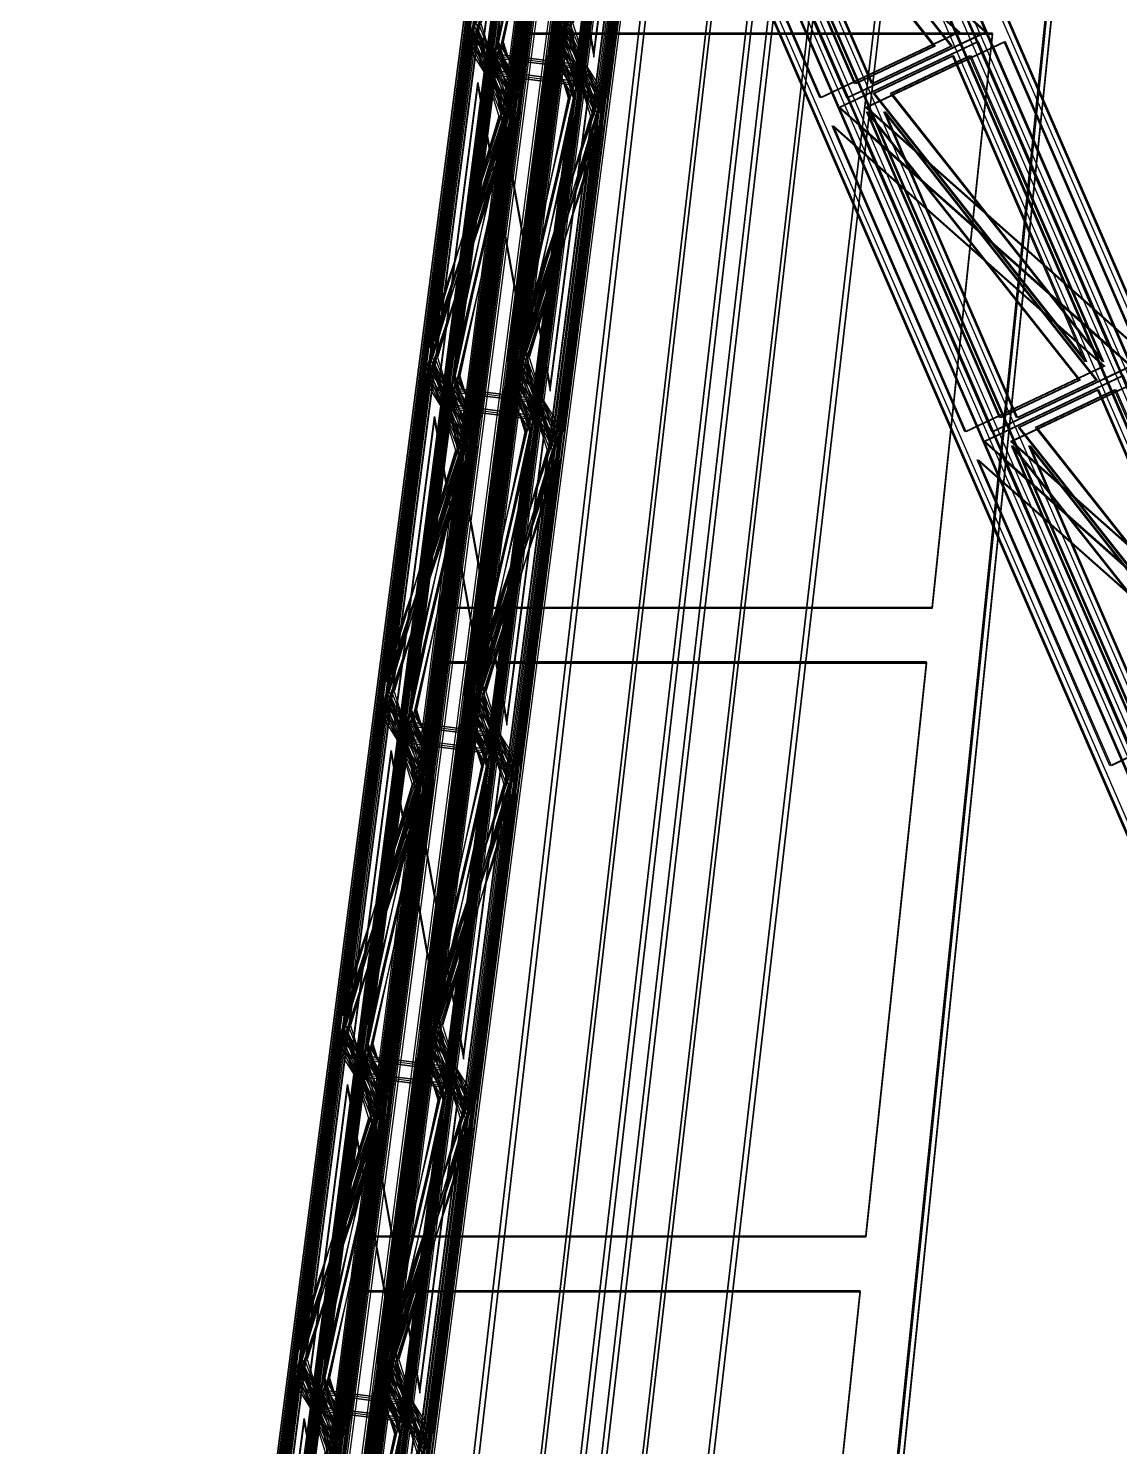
# Model space of a CAD drawing. Header units: millimetres. Extents: x -48000 to 1060615, y -2000 to 333000.
# Drawn here: x -14912 to -11371, y 99368 to 103968 of the extents above; entities that cross this region are included whole.
import ezdxf

# ---------------------------------------------------------------- set-up
doc = ezdxf.new("R2010")
doc.units = ezdxf.units.MM
doc.layers.add('D-STR-STRC', color=7, linetype='Continuous', lineweight=25)

msp = doc.modelspace()

# ---------------------------------------------------------------- linework, layer by layer
at = {"layer": 'D-STR-STRC'}
for points in [[(-14886.52, 93173.03), (-13195.1, 106173.03)], [(-14573.15, 93173.03), (-12881.72, 106173.03)], [(-14912.25, 93132.14), (-13220.83, 106132.14)], [(-14907.03, 93123.88), (-13215.6, 106123.88)], [(-14901.88, 93146.75), (-13210.45, 106146.75)], [(-14897.39, 93137.58), (-13205.97, 106137.58)], [(-14893.46, 93160.39), (-13202.03, 106160.39)], [(-14889.57, 93150.37), (-13198.15, 106150.37)], [(-14883.12, 93162.22), (-13191.69, 106162.22)], [(-14605.71, 93132.14), (-12914.29, 106132.14)], [(-14600.49, 93123.88), (-12909.06, 106123.88)], [(-14592.21, 93146.75), (-12900.79, 106146.75)], [(-14587.73, 93137.58), (-12896.31, 106137.58)], [(-14581.64, 93160.39), (-12890.21, 106160.39)], [(-14577.75, 93150.37), (-12886.32, 106150.37)], [(-14569.74, 93162.22), (-12878.32, 106162.22)], [(-7121.85, 93123.88), (-12768.1, 106123.88)], [(-7104.4, 93132.14), (-12750.65, 106132.14)], [(-7030.02, 93123.88), (-12676.27, 106123.88)], [(-7012.57, 93132.14), (-12658.82, 106132.14)], [(-14830.82, 93086.72), (-13139.39, 106086.72)], [(-14825.59, 93078.46), (-13134.17, 106078.46)], [(-14824.01, 93096.3), (-13132.58, 106096.3)], [(-14819.53, 93087.13), (-13128.1, 106087.13)], [(-14818.48, 93105.26), (-13127.06, 106105.26)], [(-14814.6, 93095.23), (-13123.17, 106095.23)], [(-14813.93, 93113.55), (-13122.51, 106113.55)], [(-14810.53, 93102.74), (-13119.1, 106102.74)], [(-14629.65, 93086.72), (-12938.23, 106086.72)], [(-14624.42, 93078.46), (-12933, 106078.46)], [(-14620.79, 93096.3), (-12929.37, 106096.3)], [(-14616.31, 93087.13), (-12924.89, 106087.13)], [(-14613.85, 93105.26), (-12922.43, 106105.26)], [(-14609.96, 93095.23), (-12918.54, 106095.23)], [(-14608.28, 93113.55), (-12916.85, 106113.55)], [(-14604.87, 93102.74), (-12913.45, 106102.74)], [(-14266.66, 97921.06), (-13213.32, 106078.94)], [(-14266.66, 97921.06), (-13213.32, 106078.94)], [(-14246.66, 97921.06), (-13193.32, 106078.94)], [(-7202.04, 93078.46), (-12848.29, 106078.46)], [(-7184.59, 93086.72), (-12830.84, 106086.72)], [(-7141.78, 93078.46), (-12788.03, 106078.46)], [(-7124.33, 93086.72), (-12770.58, 106086.72)], [(-12237.92, 97921.06), (-11399.41, 106078.94)], [(-12217.92, 97921.06), (-11379.41, 106078.94)], [(-12217.92, 97921.06), (-11379.41, 106078.94)], [(-14893.52, 93035.41), (-13202.09, 106035.41)], [(-14893.52, 93035.41), (-13202.09, 106035.41)], [(-14873.68, 93032.84), (-13182.26, 106032.84)], [(-14873.68, 93032.84), (-13182.26, 106032.84)], [(-14893.52, 93021.13), (-13202.09, 106021.13)], [(-14893.52, 93021.13), (-13202.09, 106021.13)], [(-14893.51, 93028.38), (-13202.09, 106028.38)], [(-14873.68, 93025.8), (-13182.25, 106025.8)], [(-14873.68, 93018.56), (-13182.26, 106018.56)], [(-14873.68, 93018.56), (-13182.26, 106018.56)], [(-14477.02, 92974.2), (-12785.6, 105974.2)], [(-14477.01, 92981.44), (-12785.59, 105981.44)], [(-14477.01, 92981.44), (-12785.59, 105981.44)], [(-14477.01, 92967.16), (-12785.59, 105967.16)], [(-14477.01, 92967.16), (-12785.59, 105967.16)], [(-14457.19, 92971.62), (-12765.76, 105971.62)], [(-14457.18, 92978.87), (-12765.76, 105978.87)], [(-14457.18, 92978.87), (-12765.76, 105978.87)], [(-14457.18, 92964.59), (-12765.76, 105964.59)], [(-14457.18, 92964.59), (-12765.76, 105964.59)], [(-14745.82, 92897.26), (-13054.4, 105897.26)], [(-14740.74, 92904.77), (-13049.31, 105904.77)], [(-14736.85, 92894.74), (-13045.42, 105894.74)], [(-14734.39, 92912.87), (-13042.96, 105912.87)], [(-14729.91, 92903.7), (-13038.48, 105903.7)], [(-14726.27, 92921.54), (-13034.85, 105921.54)], [(-14721.05, 92913.28), (-13029.62, 105913.28)], [(-14540.17, 92897.26), (-12848.75, 105897.26)], [(-14536.1, 92904.77), (-12844.68, 105904.77)], [(-14532.21, 92894.74), (-12840.79, 105894.74)], [(-14531.17, 92912.87), (-12839.75, 105912.87)], [(-14526.69, 92903.7), (-12835.27, 105903.7)], [(-14525.11, 92921.54), (-12833.68, 105921.54)], [(-14519.88, 92913.28), (-12828.46, 105913.28)], [(-7551.02, 92913.28), (-13197.27, 105913.28)], [(-7533.57, 92921.54), (-13179.82, 105921.54)], [(-7490.76, 92913.28), (-13137.01, 105913.28)], [(-7473.31, 92921.54), (-13119.56, 105921.54)], [(-14772.95, 92849.63), (-13081.53, 105849.63)], [(-14762.96, 92862.42), (-13071.54, 105862.42)], [(-14758.48, 92853.25), (-13067.06, 105853.25)], [(-14750.21, 92876.12), (-13058.79, 105876.12)], [(-14744.98, 92867.86), (-13053.56, 105867.86)], [(-14742.42, 92886.45), (-13050.99, 105886.45)], [(-14536.77, 92886.45), (-12845.34, 105886.45)], [(-14461.13, 92849.63), (-12769.7, 105849.63)], [(-14453.3, 92862.42), (-12761.88, 105862.42)], [(-14448.82, 92853.25), (-12757.4, 105853.25)], [(-14443.67, 92876.12), (-12752.25, 105876.12)], [(-14438.44, 92867.86), (-12747.02, 105867.86)], [(-7662.77, 92867.86), (-13309.02, 105867.86)], [(-7645.33, 92876.12), (-13291.58, 105876.12)], [(-7570.95, 92867.86), (-13217.2, 105867.86)], [(-7553.5, 92876.12), (-13199.75, 105876.12)], [(-14780.96, 92837.78), (-13089.53, 105837.78)], [(-14777.55, 92826.97), (-13086.13, 105826.97)], [(-14769.06, 92839.61), (-13077.64, 105839.61)], [(-14467.58, 92837.78), (-12776.16, 105837.78)], [(-14464.17, 92826.97), (-12772.75, 105826.97)], [(-14457.24, 92839.61), (-12765.82, 105839.61)]]:
    msp.add_lwpolyline(points, dxfattribs=at)
for points in [[(-14886.52, 93173.03), (-14777.55, 92826.97), (-13086.13, 105826.97), (-13195.1, 106173.03)], [(-14870.85, 93173.03), (-14761.88, 92826.97), (-13070.46, 105826.97), (-13179.43, 106173.03)], [(-14588.82, 93173.03), (-14479.84, 92826.97), (-12788.42, 105826.97), (-12897.39, 106173.03)], [(-14573.15, 93173.03), (-14464.17, 92826.97), (-12772.75, 105826.97), (-12881.72, 106173.03)], [(-14912.25, 93132.14), (-14744.98, 92867.86), (-13053.56, 105867.86), (-13220.83, 106132.14)], [(-14901.88, 93146.75), (-14758.48, 92853.25), (-13067.06, 105853.25), (-13210.45, 106146.75)], [(-14896.93, 93132.14), (-14729.66, 92867.86), (-13038.23, 105867.86), (-13205.5, 106132.14)], [(-14893.46, 93160.39), (-14769.06, 92839.61), (-13077.64, 105839.61), (-13202.03, 106160.39)], [(-14886.39, 93146.75), (-14743, 92853.25), (-13051.58, 105853.25), (-13194.97, 106146.75)], [(-14877.87, 93160.39), (-14753.47, 92839.61), (-13062.05, 105839.61), (-13186.44, 106160.39)], [(-14621.04, 93132.14), (-14453.77, 92867.86), (-12762.35, 105867.86), (-12929.62, 106132.14)], [(-14607.7, 93146.75), (-14464.3, 92853.25), (-12772.88, 105853.25), (-12916.27, 106146.75)], [(-14605.71, 93132.14), (-14438.44, 92867.86), (-12747.02, 105867.86), (-12914.29, 106132.14)], [(-14597.23, 93160.39), (-14472.83, 92839.61), (-12781.41, 105839.61), (-12905.8, 106160.39)], [(-14592.21, 93146.75), (-14448.82, 92853.25), (-12757.4, 105853.25), (-12900.79, 106146.75)], [(-14581.64, 93160.39), (-14457.24, 92839.61), (-12765.82, 105839.61), (-12890.21, 106160.39)], [(-7104.4, 93132.14), (-7662.77, 92867.86), (-13309.02, 105867.86), (-12750.65, 106132.14)], [(-7099.81, 93132.14), (-7658.18, 92867.86), (-13304.43, 105867.86), (-12746.06, 106132.14)], [(-7017.17, 93132.14), (-7575.54, 92867.86), (-13221.79, 105867.86), (-12663.42, 106132.14)], [(-7012.57, 93132.14), (-7570.95, 92867.86), (-13217.2, 105867.86), (-12658.82, 106132.14)], [(-14830.82, 93086.72), (-14721.05, 92913.28), (-13029.62, 105913.28), (-13139.39, 106086.72)], [(-14824.01, 93096.3), (-14729.91, 92903.7), (-13038.48, 105903.7), (-13132.58, 106096.3)], [(-14818.48, 93105.26), (-14736.85, 92894.74), (-13045.42, 105894.74), (-13127.06, 106105.26)], [(-14815.49, 93086.72), (-14705.72, 92913.28), (-13014.3, 105913.28), (-13124.07, 106086.72)], [(-14813.93, 93113.55), (-14742.42, 92886.45), (-13050.99, 105886.45), (-13122.51, 106113.55)], [(-14808.52, 93096.3), (-14714.42, 92903.7), (-13023, 105903.7), (-13117.1, 106096.3)], [(-14802.89, 93105.26), (-14721.26, 92894.74), (-13029.83, 105894.74), (-13111.47, 106105.26)], [(-14798.26, 93113.55), (-14726.75, 92886.45), (-13035.33, 105886.45), (-13106.84, 106113.55)], [(-14644.98, 93086.72), (-14535.21, 92913.28), (-12843.78, 105913.28), (-12953.55, 106086.72)], [(-14636.27, 93096.3), (-14542.17, 92903.7), (-12850.75, 105903.7), (-12944.85, 106096.3)], [(-14629.65, 93086.72), (-14519.88, 92913.28), (-12828.46, 105913.28), (-12938.23, 106086.72)], [(-14629.44, 93105.26), (-14547.81, 92894.74), (-12856.38, 105894.74), (-12938.02, 106105.26)], [(-14623.95, 93113.55), (-14552.43, 92886.45), (-12861.01, 105886.45), (-12932.52, 106113.55)], [(-14620.79, 93096.3), (-14526.69, 92903.7), (-12835.27, 105903.7), (-12929.37, 106096.3)], [(-14613.85, 93105.26), (-14532.21, 92894.74), (-12840.79, 105894.74), (-12922.43, 106105.26)], [(-14608.28, 93113.55), (-14536.77, 92886.45), (-12845.34, 105886.45), (-12916.85, 106113.55)], [(-14266.66, 97922.7), (-12217.92, 97922.7), (-11379.41, 106080.58), (-13213.32, 106080.58)], [(-14266.66, 97921.06), (-12217.92, 97921.06), (-11379.41, 106078.94), (-13213.32, 106078.94)], [(-12217.92, 97919.01), (-14266.66, 97919.01), (-13213.32, 106076.89), (-11379.41, 106076.89)], [(-14250.79, 97919.01), (-14250.79, 97919.01), (-13197.46, 106076.89), (-13197.46, 106076.89)], [(-7184.59, 93086.72), (-7551.02, 92913.28), (-13197.27, 105913.28), (-12830.84, 106086.72)], [(-7180, 93086.72), (-7546.43, 92913.28), (-13192.68, 105913.28), (-12826.25, 106086.72)], [(-7128.92, 93086.72), (-7495.35, 92913.28), (-13141.6, 105913.28), (-12775.17, 106086.72)], [(-7124.33, 93086.72), (-7490.76, 92913.28), (-13137.01, 105913.28), (-12770.58, 106086.72)], [(-12233.84, 97922.7), (-12233.84, 97922.7), (-11395.32, 106080.58), (-11395.32, 106080.58)], [(-14457.18, 92978.87), (-14893.52, 93035.41), (-13202.09, 106035.41), (-12765.76, 105978.87)], [(-14457.18, 92978.87), (-14893.52, 93035.41), (-13202.09, 106035.41), (-12765.76, 105978.87)], [(-14457.18, 92977.84), (-14893.52, 93034.37), (-13202.09, 106034.37), (-12765.76, 105977.84)], [(-14457.18, 92977.84), (-14893.52, 93034.37), (-13202.09, 106034.37), (-12765.76, 105977.84)], [(-13213.06, 97953.16), (-13617, 98046.84), (-12689.39, 106046.84), (-12285.45, 105953.16)], [(-13617, 98046.84), (-13600.03, 98046.84), (-12672.42, 106046.84), (-12689.39, 106046.84)], [(-13600.03, 98046.84), (-13617, 98046.84), (-12689.39, 106046.84), (-12672.42, 106046.84)], [(-13617, 98046.84), (-13213.06, 97953.16), (-12285.45, 105953.16), (-12689.39, 106046.84)], [(-13600.03, 98046.84), (-13404.34, 98001.46), (-12476.73, 106001.46), (-12672.42, 106046.84)], [(-13404.34, 98001.46), (-13600.03, 98046.84), (-12672.42, 106046.84), (-12476.73, 106001.46)], [(-13074.43, 98001.46), (-13270.12, 98046.84), (-12342.51, 106046.84), (-12146.82, 106001.46)], [(-13270.12, 98046.84), (-13253.15, 98046.84), (-12325.54, 106046.84), (-12342.51, 106046.84)], [(-13253.15, 98046.84), (-13270.12, 98046.84), (-12342.51, 106046.84), (-12325.54, 106046.84)], [(-13270.12, 98046.84), (-13074.43, 98001.46), (-12146.82, 106001.46), (-12342.51, 106046.84)], [(-13253.15, 98046.84), (-12849.21, 97953.16), (-11921.61, 105953.16), (-12325.54, 106046.84)], [(-12849.21, 97953.16), (-13253.15, 98046.84), (-12325.54, 106046.84), (-11921.61, 105953.16)], [(-14457.18, 92965.63), (-14893.52, 93022.16), (-13202.09, 106022.16), (-12765.76, 105965.63)], [(-14457.18, 92965.63), (-14893.52, 93022.16), (-13202.09, 106022.16), (-12765.76, 105965.63)], [(-14457.18, 92964.59), (-14893.52, 93021.13), (-13202.09, 106021.13), (-12765.76, 105964.59)], [(-14457.18, 92964.59), (-14893.52, 93021.13), (-13202.09, 106021.13), (-12765.76, 105964.59)], [(-14457.19, 92971.62), (-14893.51, 93028.38), (-13202.09, 106028.38), (-12765.76, 105971.62)], [(-13404.34, 98001.46), (-13074.43, 98001.46), (-12146.82, 106001.46), (-12476.73, 106001.46)], [(-13074.43, 98001.46), (-13404.34, 98001.46), (-12476.73, 106001.46), (-12146.82, 106001.46)], [(-13061.87, 97998.54), (-13391.78, 97998.54), (-12464.17, 105998.54), (-12134.26, 105998.54)], [(-13391.78, 97998.54), (-13196.09, 97953.16), (-12268.48, 105953.16), (-12464.17, 105998.54)], [(-13196.09, 97953.16), (-13391.78, 97998.54), (-12464.17, 105998.54), (-12268.48, 105953.16)], [(-13391.78, 97998.54), (-13061.87, 97998.54), (-12134.26, 105998.54), (-12464.17, 105998.54)], [(-12866.18, 97953.16), (-13061.87, 97998.54), (-12134.26, 105998.54), (-11938.58, 105953.16)], [(-13061.87, 97998.54), (-12866.18, 97953.16), (-11938.58, 105953.16), (-12134.26, 105998.54)], [(-13196.09, 97953.16), (-13213.06, 97953.16), (-12285.45, 105953.16), (-12268.48, 105953.16)], [(-13213.06, 97953.16), (-13196.09, 97953.16), (-12268.48, 105953.16), (-12285.45, 105953.16)], [(-12849.21, 97953.16), (-12866.18, 97953.16), (-11938.58, 105953.16), (-11921.61, 105953.16)], [(-12866.18, 97953.16), (-12849.21, 97953.16), (-11921.61, 105953.16), (-11938.58, 105953.16)], [(-13077.98, 103882), (-12949.93, 104866.17), (-13262.3, 104906.81)], [(-13077.99, 103889.09), (-12949.92, 104873.47), (-13262.29, 104913.94)], [(-13077.99, 103889.09), (-12949.92, 104873.47), (-13262.29, 104913.94)], [(-13077.99, 103888.05), (-12949.92, 104872.43), (-13262.29, 104912.9)], [(-13077.99, 103888.05), (-12949.92, 104872.43), (-13262.29, 104912.9)], [(-13077.99, 103875.85), (-12949.92, 104860.22), (-13262.29, 104900.7)], [(-13077.99, 103875.85), (-12949.92, 104860.22), (-13262.29, 104900.7)], [(-13077.99, 103874.81), (-12949.92, 104859.19), (-13262.29, 104899.66)], [(-13077.99, 103874.81), (-12949.92, 104859.19), (-13262.29, 104899.66)], [(-13128.41, 103850.34), (-13440.79, 103890.81), (-13312.71, 104875.19)], [(-13128.41, 103850.34), (-13440.79, 103890.81), (-13312.71, 104875.19)], [(-13128.41, 103849.3), (-13440.79, 103889.78), (-13312.71, 104874.15)], [(-13128.41, 103849.3), (-13440.79, 103889.78), (-13312.71, 104874.15)], [(-13128.41, 103837.1), (-13440.79, 103877.57), (-13312.71, 104861.95)], [(-13128.41, 103837.1), (-13440.79, 103877.57), (-13312.71, 104861.95)], [(-13128.41, 103836.06), (-13440.79, 103876.53), (-13312.71, 104860.91)], [(-13128.41, 103836.06), (-13440.79, 103876.53), (-13312.71, 104860.91)], [(-13128.41, 103843.19), (-13440.78, 103883.83), (-13312.73, 104868)], [(-13395.82, 103910), (-13318.72, 103788.18), (-13189.62, 104780.44)], [(-13392.26, 103915.09), (-13326.17, 103779.81), (-13196.78, 104774.28)], [(-13389.35, 103919.78), (-13332.01, 103771.92), (-13202.31, 104768.72)], [(-13386.93, 103924.06), (-13336.7, 103764.54), (-13206.69, 104763.76)], [(-13380.5, 103910), (-13303.4, 103788.18), (-13174.29, 104780.44)], [(-13376.78, 103915.09), (-13310.69, 103779.81), (-13181.3, 104774.28)], [(-13373.75, 103919.78), (-13316.42, 103771.92), (-13186.72, 104768.72)], [(-13371.26, 103924.06), (-13321.03, 103764.54), (-13191.02, 104763.76)], [(-13209.98, 103910), (-13132.88, 103788.18), (-13003.78, 104780.44)], [(-13204.53, 103915.09), (-13138.44, 103779.81), (-13009.05, 104774.28)], [(-13200.3, 103919.78), (-13142.96, 103771.92), (-13013.27, 104768.72)], [(-13196.94, 103924.06), (-13146.72, 103764.54), (-13016.71, 104763.76)], [(-13194.66, 103910), (-13117.56, 103788.18), (-12988.45, 104780.44)], [(-13189.05, 103915.09), (-13122.95, 103779.81), (-12993.56, 104774.28)], [(-13184.71, 103919.78), (-13127.37, 103771.92), (-12997.68, 104768.72)], [(-13181.28, 103924.06), (-13131.05, 103764.54), (-13001.04, 104763.76)], [(-11974.84, 103910), (-12232.21, 103788.18), (-12663.17, 104780.44)], [(-11970.24, 103910), (-12227.62, 103788.18), (-12658.58, 104780.44)], [(-11919.16, 103910), (-12176.54, 103788.18), (-12607.5, 104780.44)], [(-11914.57, 103910), (-12171.95, 103788.18), (-12602.91, 104780.44)], [(-13477.26, 103955.42), (-13342.66, 103742.76), (-13213.56, 104735.01)], [(-13470.13, 103965.54), (-13354.75, 103729.37), (-13225.36, 104723.83)], [(-13464.32, 103974.92), (-13364.22, 103716.79), (-13234.53, 104713.59)], [(-13461.93, 103955.42), (-13327.33, 103742.76), (-13198.23, 104735.01)], [(-13459.52, 103983.54), (-13371.83, 103705.06), (-13241.82, 104704.28)], [(-13454.65, 103965.54), (-13339.26, 103729.37), (-13209.87, 104723.83)], [(-13448.73, 103974.92), (-13348.63, 103716.79), (-13218.94, 104713.59)], [(-13443.85, 103983.54), (-13356.16, 103705.06), (-13226.16, 104704.28)], [(-13186.05, 103955.42), (-13051.45, 103742.76), (-12922.34, 104735.01)], [(-13175.95, 103965.54), (-13060.57, 103729.37), (-12931.18, 104723.83)], [(-13170.72, 103955.42), (-13036.12, 103742.76), (-12907.02, 104735.01)], [(-13168.09, 103974.92), (-13067.99, 103716.79), (-12938.3, 104713.59)], [(-13161.81, 103983.54), (-13074.12, 103705.06), (-12944.12, 104704.28)], [(-13160.47, 103965.54), (-13045.08, 103729.37), (-12915.69, 104723.83)], [(-13152.5, 103974.92), (-13052.4, 103716.79), (-12922.7, 104713.59)], [(-13146.14, 103983.54), (-13058.46, 103705.06), (-12928.45, 104704.28)], [(-11894.65, 103955.42), (-12343.96, 103742.76), (-12774.93, 104735.01)], [(-11890.06, 103955.42), (-12339.37, 103742.76), (-12770.34, 104735.01)], [(-11807.41, 103955.42), (-12256.73, 103742.76), (-12687.69, 104735.01)], [(-11802.82, 103955.42), (-12252.13, 103742.76), (-12683.1, 104735.01)], [(-13603.21, 102962.39), (-13473.2, 103961.6), (-13385.51, 103683.13)], [(-13587.54, 102962.39), (-13457.53, 103961.6), (-13369.84, 103683.13)], [(-13305.5, 102962.39), (-13175.49, 103961.6), (-13087.81, 103683.13)], [(-13289.83, 102962.39), (-13159.83, 103961.6), (-13072.14, 103683.13)], [(-13728.54, 102088.67), (-13728.54, 102088.67), (-13488.11, 103950.8), (-13488.11, 103950.8)], [(-13712.67, 102086.62), (-13712.67, 102086.62), (-13472.24, 103948.75), (-13472.24, 103948.75)], [(-13624.64, 102931.65), (-13495.54, 103923.91), (-13360.94, 103711.25)], [(-13615.96, 102942.83), (-13486.57, 103937.3), (-13371.19, 103701.13)], [(-13609.31, 102931.65), (-13480.21, 103923.91), (-13345.61, 103711.25)], [(-13608.95, 102953.08), (-13479.26, 103949.88), (-13379.16, 103691.75)], [(-13600.48, 102942.83), (-13471.09, 103937.3), (-13355.7, 103701.13)], [(-13593.36, 102953.08), (-13463.67, 103949.88), (-13363.57, 103691.75)], [(-11979.86, 102088.67), (-13538.23, 102088.67), (-13302.61, 103950.8), (-11783.65, 103950.8)], [(-11979.86, 102086.62), (-13538.23, 102086.62), (-13302.61, 103948.75), (-11783.65, 103948.75)], [(-13538.2, 102090.57), (-11979.83, 102090.57), (-11783.68, 103952.17), (-13302.64, 103952.17)], [(-13538.2, 102088.93), (-11979.83, 102088.93), (-11783.68, 103950.54), (-13302.64, 103950.54)], [(-13333.43, 102931.65), (-13204.32, 103923.91), (-13069.73, 103711.25)], [(-13321.78, 102942.83), (-13192.39, 103937.3), (-13077.01, 103701.13)], [(-13318.1, 102931.65), (-13189, 103923.91), (-13054.4, 103711.25)], [(-13312.72, 102953.08), (-13183.03, 103949.88), (-13082.93, 103691.75)], [(-13306.3, 102942.83), (-13176.91, 103937.3), (-13061.53, 103701.13)], [(-13297.13, 102953.08), (-13167.44, 103949.88), (-13067.34, 103691.75)], [(-11402.67, 102931.65), (-11833.63, 103923.91), (-12282.95, 103711.25)], [(-11398.08, 102931.65), (-11829.04, 103923.91), (-12278.35, 103711.25)], [(-11315.43, 102931.65), (-11746.39, 103923.91), (-12195.71, 103711.25)], [(-11310.84, 102931.65), (-11741.8, 103923.91), (-12191.12, 103711.25)], [(-11805.44, 102090.57), (-11805.44, 102090.57), (-11614.09, 103952.17), (-11614.09, 103952.17)], [(-11789.52, 102088.93), (-11789.52, 102088.93), (-11598.17, 103950.54), (-11598.17, 103950.54)], [(-13543.2, 102886.23), (-13414.1, 103878.49), (-13337, 103756.67)], [(-13538.09, 102892.39), (-13408.7, 103886.86), (-13342.61, 103751.57)], [(-13533.98, 102897.94), (-13404.28, 103894.75), (-13346.95, 103746.88)], [(-13530.62, 102902.91), (-13400.61, 103902.12), (-13350.38, 103742.61)], [(-13527.88, 102886.23), (-13398.78, 103878.49), (-13321.67, 103756.67)], [(-13522.61, 102892.39), (-13393.22, 103886.86), (-13327.13, 103751.57)], [(-13518.39, 102897.94), (-13388.69, 103894.75), (-13331.35, 103746.88)], [(-13514.95, 102902.91), (-13384.94, 103902.12), (-13334.71, 103742.61)], [(-13357.36, 102886.23), (-13228.26, 103878.49), (-13151.16, 103756.67)], [(-13350.36, 102892.39), (-13220.97, 103886.86), (-13154.88, 103751.57)], [(-13344.94, 102897.94), (-13215.24, 103894.75), (-13157.9, 103746.88)], [(-13342.04, 102886.23), (-13212.93, 103878.49), (-13135.83, 103756.67)], [(-13340.63, 102902.91), (-13210.63, 103902.12), (-13160.4, 103742.61)], [(-13334.88, 102892.39), (-13205.49, 103886.86), (-13139.39, 103751.57)], [(-13329.34, 102897.94), (-13199.65, 103894.75), (-13142.31, 103746.88)], [(-13324.97, 102902.91), (-13194.96, 103902.12), (-13144.73, 103742.61)], [(-11482.86, 102886.23), (-11913.82, 103878.49), (-12171.19, 103756.67)], [(-11478.26, 102886.23), (-11909.23, 103878.49), (-12166.6, 103756.67)], [(-11427.18, 102886.23), (-11858.15, 103878.49), (-12115.52, 103756.67)], [(-11422.59, 102886.23), (-11853.56, 103878.49), (-12110.93, 103756.67)], [(-13218.94, 102805.76), (-13090.87, 103790.13), (-13403.25, 103830.61)], [(-13218.94, 102805.76), (-13090.87, 103790.13), (-13403.25, 103830.61)], [(-13218.94, 102804.72), (-13090.87, 103789.1), (-13403.25, 103829.57)], [(-13218.94, 102804.72), (-13090.87, 103789.1), (-13403.25, 103829.57)], [(-13218.93, 102798.67), (-13090.88, 103782.84), (-13403.25, 103823.48)], [(-13269.36, 102767.01), (-13581.74, 102807.48), (-13453.67, 103791.86)], [(-13269.36, 102767.01), (-13581.74, 102807.48), (-13453.67, 103791.86)], [(-13269.36, 102765.97), (-13581.74, 102806.44), (-13453.67, 103790.82)], [(-13269.36, 102765.97), (-13581.74, 102806.44), (-13453.67, 103790.82)], [(-13269.36, 102753.77), (-13581.74, 102794.24), (-13453.67, 103778.61)], [(-13269.36, 102753.77), (-13581.74, 102794.24), (-13453.67, 103778.61)], [(-13269.36, 102752.73), (-13581.74, 102793.2), (-13453.67, 103777.57)], [(-13269.36, 102752.73), (-13581.74, 102793.2), (-13453.67, 103777.57)], [(-13269.36, 102759.85), (-13581.73, 102800.49), (-13453.68, 103784.66)], [(-13218.94, 102792.52), (-13090.87, 103776.89), (-13403.25, 103817.36)], [(-13218.94, 102792.52), (-13090.87, 103776.89), (-13403.25, 103817.36)], [(-13218.94, 102791.48), (-13090.87, 103775.85), (-13403.25, 103816.32)], [(-13218.94, 102791.48), (-13090.87, 103775.85), (-13403.25, 103816.32)], [(-13536.78, 102826.66), (-13459.68, 102704.85), (-13330.57, 103697.1)], [(-13533.22, 102831.76), (-13467.12, 102696.48), (-13337.73, 103690.95)], [(-13530.3, 102836.45), (-13472.96, 102688.59), (-13343.27, 103685.39)], [(-13521.45, 102826.66), (-13444.35, 102704.85), (-13315.25, 103697.1)], [(-13517.73, 102831.76), (-13451.64, 102696.48), (-13322.25, 103690.95)], [(-13514.71, 102836.45), (-13457.37, 102688.59), (-13327.67, 103685.39)], [(-13350.94, 102826.66), (-13273.83, 102704.85), (-13144.73, 103697.1)], [(-13345.48, 102831.76), (-13279.39, 102696.48), (-13150, 103690.95)], [(-13341.26, 102836.45), (-13283.92, 102688.59), (-13154.22, 103685.39)], [(-13335.61, 102826.66), (-13258.51, 102704.85), (-13129.41, 103697.1)], [(-13330, 102831.76), (-13263.9, 102696.48), (-13134.51, 103690.95)], [(-13325.66, 102836.45), (-13268.33, 102688.59), (-13138.63, 103685.39)], [(-11504.32, 102826.66), (-11761.69, 102704.85), (-12192.65, 103697.1)], [(-11499.72, 102826.66), (-11757.1, 102704.85), (-12188.06, 103697.1)], [(-11448.64, 102826.66), (-11706.02, 102704.85), (-12136.98, 103697.1)], [(-11444.05, 102826.66), (-11701.43, 102704.85), (-12132.39, 103697.1)], [(-13618.21, 102872.09), (-13483.61, 102659.42), (-13354.51, 103651.68)], [(-13611.08, 102882.21), (-13495.7, 102646.03), (-13366.31, 103640.5)], [(-13602.88, 102872.09), (-13468.29, 102659.42), (-13339.18, 103651.68)], [(-13595.6, 102882.21), (-13480.22, 102646.03), (-13350.83, 103640.5)], [(-13527.88, 102840.72), (-13477.65, 102681.21), (-13347.64, 103680.42)], [(-13512.21, 102840.72), (-13461.98, 102681.21), (-13331.98, 103680.42)], [(-13337.9, 102840.72), (-13287.67, 102681.21), (-13157.66, 103680.42)], [(-13327, 102872.09), (-13192.4, 102659.42), (-13063.3, 103651.68)], [(-13322.23, 102840.72), (-13272, 102681.21), (-13141.99, 103680.42)], [(-13316.9, 102882.21), (-13201.52, 102646.03), (-13072.13, 103640.5)], [(-13311.67, 102872.09), (-13177.07, 102659.42), (-13047.97, 103651.68)], [(-13301.42, 102882.21), (-13186.04, 102646.03), (-13056.65, 103640.5)], [(-11424.13, 102872.09), (-11873.44, 102659.42), (-12304.41, 103651.68)], [(-11419.54, 102872.09), (-11868.85, 102659.42), (-12299.81, 103651.68)], [(-11336.89, 102872.09), (-11786.2, 102659.42), (-12217.17, 103651.68)], [(-11332.3, 102872.09), (-11781.61, 102659.42), (-12212.58, 103651.68)], [(-13605.27, 102891.58), (-13505.17, 102633.45), (-13375.48, 103630.25)], [(-13600.47, 102900.2), (-13512.78, 102621.73), (-13382.78, 103620.94)], [(-13589.68, 102891.58), (-13489.58, 102633.45), (-13359.89, 103630.25)], [(-13584.8, 102900.2), (-13497.11, 102621.73), (-13367.11, 103620.94)], [(-13309.04, 102891.58), (-13208.94, 102633.45), (-13079.25, 103630.25)], [(-13302.76, 102900.2), (-13215.08, 102621.73), (-13085.07, 103620.94)], [(-13293.45, 102891.58), (-13193.35, 102633.45), (-13063.66, 103630.25)], [(-13287.1, 102900.2), (-13199.41, 102621.73), (-13069.4, 103620.94)], [(-13749.91, 101869.75), (-13620.21, 102866.55), (-13520.11, 102608.42)], [(-13744.16, 101879.06), (-13614.15, 102878.27), (-13526.47, 102599.8)], [(-13734.31, 101869.75), (-13604.62, 102866.55), (-13504.52, 102608.42)], [(-13728.49, 101879.06), (-13598.49, 102878.27), (-13510.8, 102599.8)], [(-13453.67, 101869.75), (-13323.98, 102866.55), (-13223.88, 102608.42)], [(-13446.45, 101879.06), (-13316.45, 102878.27), (-13228.76, 102599.8)], [(-13438.08, 101869.75), (-13308.39, 102866.55), (-13208.29, 102608.42)], [(-13430.79, 101879.06), (-13300.78, 102878.27), (-13213.09, 102599.8)], [(-13765.59, 101848.32), (-13636.49, 102840.58), (-13501.89, 102627.91)], [(-13756.92, 101859.5), (-13627.53, 102853.97), (-13512.14, 102617.79)], [(-13750.27, 101848.32), (-13621.16, 102840.58), (-13486.56, 102627.91)], [(-13741.43, 101859.5), (-13612.04, 102853.97), (-13496.66, 102617.79)], [(-13674.93, 101814.61), (-13545.24, 102811.41), (-13487.9, 102663.55)], [(-13671.57, 101819.58), (-13541.56, 102818.79), (-13491.33, 102659.28)], [(-13659.34, 101814.61), (-13529.65, 102811.41), (-13472.31, 102663.55)], [(-13655.9, 101819.58), (-13525.89, 102818.79), (-13475.66, 102659.28)], [(-13485.89, 101814.61), (-13356.19, 102811.41), (-13298.86, 102663.55)], [(-13481.59, 101819.58), (-13351.58, 102818.79), (-13301.35, 102659.28)], [(-13474.38, 101848.32), (-13345.28, 102840.58), (-13210.68, 102627.91)], [(-13470.3, 101814.61), (-13340.6, 102811.41), (-13283.26, 102663.55)], [(-13465.92, 101819.58), (-13335.91, 102818.79), (-13285.68, 102659.28)], [(-13462.74, 101859.5), (-13333.35, 102853.97), (-13217.96, 102617.79)], [(-13459.05, 101848.32), (-13329.95, 102840.58), (-13195.35, 102627.91)], [(-13447.25, 101859.5), (-13317.86, 102853.97), (-13202.48, 102617.79)], [(-10932.15, 101848.32), (-11363.11, 102840.58), (-11812.43, 102627.91)], [(-10927.56, 101848.32), (-11358.52, 102840.58), (-11807.83, 102627.91)], [(-10844.91, 101848.32), (-11275.87, 102840.58), (-11725.19, 102627.91)], [(-10840.32, 101848.32), (-11271.28, 102840.58), (-11720.6, 102627.91)], [(-13684.16, 101802.9), (-13555.05, 102795.15), (-13477.95, 102673.34)], [(-13679.05, 101809.05), (-13549.66, 102803.52), (-13483.56, 102668.24)], [(-13668.83, 101802.9), (-13539.73, 102795.15), (-13462.63, 102673.34)], [(-13663.56, 101809.05), (-13534.17, 102803.52), (-13468.08, 102668.24)], [(-13498.32, 101802.9), (-13369.21, 102795.15), (-13292.11, 102673.34)], [(-13491.31, 101809.05), (-13361.92, 102803.52), (-13295.83, 102668.24)], [(-13482.99, 101802.9), (-13353.89, 102795.15), (-13276.79, 102673.34)], [(-13475.83, 101809.05), (-13346.44, 102803.52), (-13280.35, 102668.24)], [(-11012.33, 101802.9), (-11443.3, 102795.15), (-11700.67, 102673.34)], [(-11007.74, 101802.9), (-11438.71, 102795.15), (-11696.08, 102673.34)], [(-10956.66, 101802.9), (-11387.63, 102795.15), (-11645, 102673.34)], [(-10952.07, 101802.9), (-11383.04, 102795.15), (-11640.41, 102673.34)], [(-13359.9, 101722.43), (-13231.82, 102706.8), (-13544.2, 102747.27)], [(-13359.9, 101722.43), (-13231.82, 102706.8), (-13544.2, 102747.27)], [(-13359.9, 101721.39), (-13231.82, 102705.76), (-13544.2, 102746.23)], [(-13359.9, 101721.39), (-13231.82, 102705.76), (-13544.2, 102746.23)], [(-13359.88, 101715.34), (-13231.83, 102699.51), (-13544.2, 102740.15)], [(-13359.9, 101709.18), (-13231.82, 102693.56), (-13544.2, 102734.03)], [(-13359.9, 101709.18), (-13231.82, 102693.56), (-13544.2, 102734.03)], [(-13359.9, 101708.14), (-13231.82, 102692.52), (-13544.2, 102732.99)], [(-13359.9, 101708.14), (-13231.82, 102692.52), (-13544.2, 102732.99)], [(-13410.32, 101683.68), (-13722.69, 101724.15), (-13594.62, 102708.52)], [(-13410.32, 101683.68), (-13722.69, 101724.15), (-13594.62, 102708.52)], [(-13410.32, 101682.64), (-13722.69, 101723.11), (-13594.62, 102707.48)], [(-13410.32, 101682.64), (-13722.69, 101723.11), (-13594.62, 102707.48)], [(-13410.32, 101670.43), (-13722.69, 101710.9), (-13594.62, 102695.28)], [(-13410.32, 101670.43), (-13722.69, 101710.9), (-13594.62, 102695.28)], [(-13410.32, 101669.39), (-13722.69, 101709.87), (-13594.62, 102694.24)], [(-13410.32, 101669.39), (-13722.69, 101709.87), (-13594.62, 102694.24)], [(-13410.31, 101676.52), (-13722.68, 101717.16), (-13594.63, 102701.33)], [(-13677.73, 101743.33), (-13600.63, 101621.51), (-13471.52, 102613.77)], [(-13674.17, 101748.43), (-13608.07, 101613.14), (-13478.68, 102607.61)], [(-13671.25, 101753.12), (-13613.91, 101605.25), (-13484.22, 102602.06)], [(-13668.83, 101757.39), (-13618.6, 101597.88), (-13488.6, 102597.09)], [(-13662.4, 101743.33), (-13585.3, 101621.51), (-13456.2, 102613.77)], [(-13658.68, 101748.43), (-13592.59, 101613.14), (-13463.2, 102607.61)], [(-13655.66, 101753.12), (-13598.32, 101605.25), (-13468.63, 102602.06)], [(-13653.16, 101757.39), (-13602.94, 101597.88), (-13472.93, 102597.09)], [(-13491.89, 101743.33), (-13414.79, 101621.51), (-13285.68, 102613.77)], [(-13486.43, 101748.43), (-13420.34, 101613.14), (-13290.95, 102607.61)], [(-13482.21, 101753.12), (-13424.87, 101605.25), (-13295.17, 102602.06)], [(-13478.85, 101757.39), (-13428.62, 101597.88), (-13298.61, 102597.09)], [(-13476.56, 101743.33), (-13399.46, 101621.51), (-13270.36, 102613.77)], [(-13470.95, 101748.43), (-13404.86, 101613.14), (-13275.47, 102607.61)], [(-13466.62, 101753.12), (-13409.28, 101605.25), (-13279.58, 102602.06)], [(-13463.18, 101757.39), (-13412.95, 101597.88), (-13282.94, 102597.09)], [(-11033.79, 101743.33), (-11291.17, 101621.51), (-11722.13, 102613.77)], [(-11029.2, 101743.33), (-11286.58, 101621.51), (-11717.54, 102613.77)], [(-10978.12, 101743.33), (-11235.5, 101621.51), (-11666.46, 102613.77)], [(-10973.53, 101743.33), (-11230.91, 101621.51), (-11661.87, 102613.77)], [(-13759.16, 101788.75), (-13624.56, 101576.09), (-13495.46, 102568.35)], [(-13752.04, 101798.87), (-13636.65, 101562.7), (-13507.26, 102557.17)], [(-13746.22, 101808.25), (-13646.12, 101550.12), (-13516.43, 102546.92)], [(-13743.84, 101788.75), (-13609.24, 101576.09), (-13480.14, 102568.35)], [(-13741.42, 101816.87), (-13653.74, 101538.4), (-13523.73, 102537.61)], [(-13736.55, 101798.87), (-13621.17, 101562.7), (-13491.78, 102557.17)], [(-13730.63, 101808.25), (-13630.53, 101550.12), (-13500.84, 102546.92)], [(-13725.76, 101816.87), (-13638.07, 101538.4), (-13508.06, 102537.61)], [(-13467.95, 101788.75), (-13333.35, 101576.09), (-13204.25, 102568.35)], [(-13457.86, 101798.87), (-13342.47, 101562.7), (-13213.08, 102557.17)], [(-13452.62, 101788.75), (-13318.02, 101576.09), (-13188.92, 102568.35)], [(-13449.99, 101808.25), (-13349.89, 101550.12), (-13220.2, 102546.92)], [(-13443.72, 101816.87), (-13356.03, 101538.4), (-13226.02, 102537.61)], [(-13442.37, 101798.87), (-13326.99, 101562.7), (-13197.6, 102557.17)], [(-13434.4, 101808.25), (-13334.3, 101550.12), (-13204.61, 102546.92)], [(-13428.05, 101816.87), (-13340.36, 101538.4), (-13210.35, 102537.61)], [(-10953.61, 101788.75), (-11402.92, 101576.09), (-11833.89, 102568.35)], [(-10949.02, 101788.75), (-11398.33, 101576.09), (-11829.29, 102568.35)], [(-10866.37, 101788.75), (-11315.68, 101576.09), (-11746.65, 102568.35)], [(-10861.78, 101788.75), (-11311.09, 101576.09), (-11742.06, 102568.35)], [(-13991.88, 100049.2), (-13991.88, 100049.2), (-13751.44, 101911.33), (-13751.44, 101911.33)], [(-13976.01, 100047.15), (-13976.01, 100047.15), (-13735.57, 101909.28), (-13735.57, 101909.28)], [(-12194.76, 100049.2), (-13796.29, 100049.2), (-13560.67, 101911.33), (-11998.55, 101911.33)], [(-12194.76, 100047.15), (-13796.29, 100047.15), (-13560.67, 101909.28), (-11998.55, 101909.28)], [(-13796.26, 100051.1), (-12194.73, 100051.1), (-11998.58, 101912.7), (-13560.7, 101912.7)], [(-13796.26, 100049.46), (-12194.73, 100049.46), (-11998.58, 101911.07), (-13560.7, 101911.07)], [(-12015.07, 100051.1), (-12015.07, 100051.1), (-11823.72, 101912.7), (-11823.72, 101912.7)], [(-11999.15, 100049.46), (-11999.15, 100049.46), (-11807.8, 101911.07), (-11807.8, 101911.07)], [(-13906.54, 100764.99), (-13777.44, 101757.24), (-13642.84, 101544.58)], [(-13897.87, 100776.17), (-13768.48, 101770.63), (-13653.09, 101534.46)], [(-13891.22, 100764.99), (-13762.12, 101757.24), (-13627.52, 101544.58)], [(-13890.86, 100786.41), (-13761.16, 101783.21), (-13661.06, 101525.08)], [(-13885.11, 100795.72), (-13755.11, 101794.94), (-13667.42, 101516.46)], [(-13882.38, 100776.17), (-13752.99, 101770.63), (-13637.61, 101534.46)], [(-13875.27, 100786.41), (-13745.57, 101783.21), (-13645.47, 101525.08)], [(-13869.44, 100795.72), (-13739.44, 101794.94), (-13651.75, 101516.46)], [(-13615.33, 100764.99), (-13486.23, 101757.24), (-13351.63, 101544.58)], [(-13603.69, 100776.17), (-13474.3, 101770.63), (-13358.91, 101534.46)], [(-13600, 100764.99), (-13470.9, 101757.24), (-13336.3, 101544.58)], [(-13594.63, 100786.41), (-13464.93, 101783.21), (-13364.83, 101525.08)], [(-13588.21, 100776.17), (-13458.82, 101770.63), (-13343.43, 101534.46)], [(-13587.41, 100795.72), (-13457.4, 101794.94), (-13369.71, 101516.46)], [(-13579.03, 100786.41), (-13449.34, 101783.21), (-13349.24, 101525.08)], [(-13571.74, 100795.72), (-13441.73, 101794.94), (-13354.04, 101516.46)], [(-13825.11, 100719.56), (-13696.01, 101711.82), (-13618.91, 101590)], [(-13820, 100725.72), (-13690.61, 101720.19), (-13624.51, 101584.91)], [(-13815.88, 100731.28), (-13686.19, 101728.08), (-13628.85, 101580.22)], [(-13812.52, 100736.24), (-13682.51, 101735.46), (-13632.29, 101575.94)], [(-13809.78, 100719.56), (-13680.68, 101711.82), (-13603.58, 101590)], [(-13804.52, 100725.72), (-13675.13, 101720.19), (-13609.03, 101584.91)], [(-13800.29, 100731.28), (-13670.6, 101728.08), (-13613.26, 101580.22)], [(-13796.85, 100736.24), (-13666.85, 101735.46), (-13616.62, 101575.94)], [(-13639.27, 100719.56), (-13510.17, 101711.82), (-13433.07, 101590)], [(-13632.27, 100725.72), (-13502.88, 101720.19), (-13436.78, 101584.91)], [(-13626.84, 100731.28), (-13497.15, 101728.08), (-13439.81, 101580.22)], [(-13623.94, 100719.56), (-13494.84, 101711.82), (-13417.74, 101590)], [(-13622.54, 100736.24), (-13492.53, 101735.46), (-13442.3, 101575.94)], [(-13616.78, 100725.72), (-13487.39, 101720.19), (-13421.3, 101584.91)], [(-13611.25, 100731.28), (-13481.55, 101728.08), (-13424.22, 101580.22)], [(-13606.87, 100736.24), (-13476.86, 101735.46), (-13426.63, 101575.94)], [(-13500.85, 100639.09), (-13372.77, 101623.47), (-13685.15, 101663.94)], [(-13500.85, 100639.09), (-13372.77, 101623.47), (-13685.15, 101663.94)], [(-13500.85, 100638.05), (-13372.77, 101622.43), (-13685.15, 101662.9)], [(-13500.85, 100638.05), (-13372.77, 101622.43), (-13685.15, 101662.9)], [(-13551.27, 100600.34), (-13863.65, 100640.81), (-13735.57, 101625.19)], [(-13551.27, 100600.34), (-13863.65, 100640.81), (-13735.57, 101625.19)], [(-13551.27, 100599.3), (-13863.65, 100639.78), (-13735.57, 101624.15)], [(-13551.27, 100599.3), (-13863.65, 100639.78), (-13735.57, 101624.15)], [(-13551.27, 100593.19), (-13863.63, 100633.83), (-13735.58, 101618)], [(-13500.84, 100632), (-13372.79, 101616.17), (-13685.15, 101656.81)], [(-13500.85, 100625.85), (-13372.77, 101610.22), (-13685.15, 101650.7)], [(-13500.85, 100625.85), (-13372.77, 101610.22), (-13685.15, 101650.7)], [(-13500.85, 100624.81), (-13372.77, 101609.19), (-13685.15, 101649.66)], [(-13500.85, 100624.81), (-13372.77, 101609.19), (-13685.15, 101649.66)], [(-13551.27, 100587.1), (-13863.65, 100627.57), (-13735.57, 101611.95)], [(-13551.27, 100587.1), (-13863.65, 100627.57), (-13735.57, 101611.95)], [(-13551.27, 100586.06), (-13863.65, 100626.53), (-13735.57, 101610.91)], [(-13551.27, 100586.06), (-13863.65, 100626.53), (-13735.57, 101610.91)], [(-13818.68, 100660), (-13741.58, 100538.18), (-13612.48, 101530.44)], [(-13815.12, 100665.09), (-13749.02, 100529.81), (-13619.63, 101524.28)], [(-13803.35, 100660), (-13726.25, 100538.18), (-13597.15, 101530.44)], [(-13799.64, 100665.09), (-13733.54, 100529.81), (-13604.15, 101524.28)], [(-13632.84, 100660), (-13555.74, 100538.18), (-13426.64, 101530.44)], [(-13627.39, 100665.09), (-13561.29, 100529.81), (-13431.9, 101524.28)], [(-13617.51, 100660), (-13540.41, 100538.18), (-13411.31, 101530.44)], [(-13611.9, 100665.09), (-13545.81, 100529.81), (-13416.42, 101524.28)], [(-13900.12, 100705.42), (-13765.52, 100492.76), (-13636.41, 101485.01)], [(-13884.79, 100705.42), (-13750.19, 100492.76), (-13621.09, 101485.01)], [(-13812.2, 100669.78), (-13754.86, 100521.92), (-13625.17, 101518.72)], [(-13809.79, 100674.06), (-13759.56, 100514.54), (-13629.55, 101513.76)], [(-13796.61, 100669.78), (-13739.27, 100521.92), (-13609.58, 101518.72)], [(-13794.12, 100674.06), (-13743.89, 100514.54), (-13613.88, 101513.76)], [(-13623.16, 100669.78), (-13565.82, 100521.92), (-13436.13, 101518.72)], [(-13619.8, 100674.06), (-13569.57, 100514.54), (-13439.56, 101513.76)], [(-13608.9, 100705.42), (-13474.3, 100492.76), (-13345.2, 101485.01)], [(-13607.57, 100669.78), (-13550.23, 100521.92), (-13420.54, 101518.72)], [(-13604.13, 100674.06), (-13553.9, 100514.54), (-13423.9, 101513.76)], [(-13593.57, 100705.42), (-13458.98, 100492.76), (-13329.87, 101485.01)], [(-13892.99, 100715.54), (-13777.6, 100479.37), (-13648.21, 101473.83)], [(-13887.18, 100724.92), (-13787.08, 100466.79), (-13657.38, 101463.59)], [(-13882.38, 100733.54), (-13794.69, 100455.06), (-13664.68, 101454.28)], [(-13877.51, 100715.54), (-13762.12, 100479.37), (-13632.73, 101473.83)], [(-13871.59, 100724.92), (-13771.49, 100466.79), (-13641.79, 101463.59)], [(-13866.71, 100733.54), (-13779.02, 100455.06), (-13649.01, 101454.28)], [(-13598.81, 100715.54), (-13483.42, 100479.37), (-13354.03, 101473.83)], [(-13590.95, 100724.92), (-13490.85, 100466.79), (-13361.15, 101463.59)], [(-13584.67, 100733.54), (-13496.98, 100455.06), (-13366.97, 101454.28)], [(-13583.33, 100715.54), (-13467.94, 100479.37), (-13338.55, 101473.83)], [(-13575.35, 100724.92), (-13475.25, 100466.79), (-13345.56, 101463.59)], [(-13569, 100733.54), (-13481.31, 100455.06), (-13351.3, 101454.28)], [(-14031.81, 99703.08), (-13902.12, 100699.88), (-13802.02, 100441.75)], [(-14026.07, 99712.39), (-13896.06, 100711.6), (-13808.37, 100433.13)], [(-14016.22, 99703.08), (-13886.52, 100699.88), (-13786.42, 100441.75)], [(-14010.4, 99712.39), (-13880.39, 100711.6), (-13792.7, 100433.13)], [(-13735.58, 99703.08), (-13605.88, 100699.88), (-13505.78, 100441.75)], [(-13728.36, 99712.39), (-13598.35, 100711.6), (-13510.66, 100433.13)], [(-13719.99, 99703.08), (-13590.29, 100699.88), (-13490.19, 100441.75)], [(-13712.69, 99712.39), (-13582.68, 100711.6), (-13494.99, 100433.13)], [(-14047.5, 99681.65), (-13918.39, 100673.91), (-13783.8, 100461.25)], [(-14038.82, 99692.83), (-13909.43, 100687.3), (-13794.04, 100451.13)], [(-14032.17, 99681.65), (-13903.07, 100673.91), (-13768.47, 100461.25)], [(-14023.34, 99692.83), (-13893.95, 100687.3), (-13778.56, 100451.13)], [(-13953.47, 99652.91), (-13823.47, 100652.12), (-13773.24, 100492.61)], [(-13937.81, 99652.91), (-13807.8, 100652.12), (-13757.57, 100492.61)], [(-13763.49, 99652.91), (-13633.48, 100652.12), (-13583.25, 100492.61)], [(-13756.28, 99681.65), (-13627.18, 100673.91), (-13492.58, 100461.25)], [(-13747.82, 99652.91), (-13617.81, 100652.12), (-13567.58, 100492.61)], [(-13744.64, 99692.83), (-13615.25, 100687.3), (-13499.86, 100451.13)], [(-13740.96, 99681.65), (-13611.85, 100673.91), (-13477.25, 100461.25)], [(-13729.16, 99692.83), (-13599.77, 100687.3), (-13484.38, 100451.13)], [(-13966.06, 99636.23), (-13836.96, 100628.49), (-13759.86, 100506.67)], [(-13960.95, 99642.39), (-13831.56, 100636.86), (-13765.47, 100501.57)], [(-13956.83, 99647.94), (-13827.14, 100644.75), (-13769.8, 100496.88)], [(-13950.73, 99636.23), (-13821.63, 100628.49), (-13744.53, 100506.67)], [(-13945.47, 99642.39), (-13816.08, 100636.86), (-13749.98, 100501.57)], [(-13941.24, 99647.94), (-13811.55, 100644.75), (-13754.21, 100496.88)], [(-13780.22, 99636.23), (-13651.12, 100628.49), (-13574.02, 100506.67)], [(-13773.22, 99642.39), (-13643.83, 100636.86), (-13577.73, 100501.57)], [(-13767.79, 99647.94), (-13638.1, 100644.75), (-13580.76, 100496.88)], [(-13764.89, 99636.23), (-13635.79, 100628.49), (-13558.69, 100506.67)], [(-13757.73, 99642.39), (-13628.34, 100636.86), (-13562.25, 100501.57)], [(-13752.2, 99647.94), (-13622.51, 100644.75), (-13565.17, 100496.88)], [(-13641.8, 99555.76), (-13513.72, 100540.13), (-13826.1, 100580.61)], [(-13641.8, 99555.76), (-13513.72, 100540.13), (-13826.1, 100580.61)], [(-13641.8, 99554.72), (-13513.72, 100539.1), (-13826.1, 100579.57)], [(-13641.8, 99554.72), (-13513.72, 100539.1), (-13826.1, 100579.57)], [(-13641.79, 99548.67), (-13513.74, 100532.84), (-13826.1, 100573.48)], [(-13641.8, 99542.52), (-13513.72, 100526.89), (-13826.1, 100567.36)], [(-13641.8, 99542.52), (-13513.72, 100526.89), (-13826.1, 100567.36)], [(-13641.8, 99541.48), (-13513.72, 100525.85), (-13826.1, 100566.32)], [(-13641.8, 99541.48), (-13513.72, 100525.85), (-13826.1, 100566.32)], [(-13692.22, 99517.01), (-14004.6, 99557.48), (-13876.52, 100541.86)], [(-13692.22, 99517.01), (-14004.6, 99557.48), (-13876.52, 100541.86)], [(-13692.22, 99515.97), (-14004.6, 99556.44), (-13876.52, 100540.82)], [(-13692.22, 99515.97), (-14004.6, 99556.44), (-13876.52, 100540.82)], [(-13692.22, 99503.77), (-14004.6, 99544.24), (-13876.52, 100528.61)], [(-13692.22, 99503.77), (-14004.6, 99544.24), (-13876.52, 100528.61)], [(-13692.22, 99502.73), (-14004.6, 99543.2), (-13876.52, 100527.57)], [(-13692.22, 99502.73), (-14004.6, 99543.2), (-13876.52, 100527.57)], [(-13692.22, 99509.85), (-14004.58, 99550.49), (-13876.53, 100534.66)], [(-13959.63, 99576.66), (-13882.53, 99454.85), (-13753.43, 100447.1)], [(-13956.07, 99581.76), (-13889.98, 99446.48), (-13760.59, 100440.95)], [(-13953.15, 99586.45), (-13895.81, 99438.59), (-13766.12, 100435.39)], [(-13950.74, 99590.72), (-13900.51, 99431.21), (-13770.5, 100430.42)], [(-13944.3, 99576.66), (-13867.2, 99454.85), (-13738.1, 100447.1)], [(-13940.59, 99581.76), (-13874.49, 99446.48), (-13745.1, 100440.95)], [(-13937.56, 99586.45), (-13880.22, 99438.59), (-13750.53, 100435.39)], [(-13935.07, 99590.72), (-13884.84, 99431.21), (-13754.83, 100430.42)], [(-13773.79, 99576.66), (-13696.69, 99454.85), (-13567.59, 100447.1)], [(-13768.34, 99581.76), (-13702.24, 99446.48), (-13572.85, 100440.95)], [(-13764.11, 99586.45), (-13706.77, 99438.59), (-13577.08, 100435.39)], [(-13760.75, 99590.72), (-13710.52, 99431.21), (-13580.52, 100430.42)], [(-13758.46, 99576.66), (-13681.36, 99454.85), (-13552.26, 100447.1)], [(-13752.86, 99581.76), (-13686.76, 99446.48), (-13557.37, 100440.95)], [(-13748.52, 99586.45), (-13691.18, 99438.59), (-13561.49, 100435.39)], [(-13745.08, 99590.72), (-13694.85, 99431.21), (-13564.85, 100430.42)], [(-14041.07, 99622.09), (-13906.47, 99409.42), (-13777.37, 100401.68)], [(-14033.94, 99632.21), (-13918.55, 99396.03), (-13789.16, 100390.5)], [(-14028.13, 99641.58), (-13928.03, 99383.45), (-13798.34, 100380.25)], [(-14025.74, 99622.09), (-13891.14, 99409.42), (-13762.04, 100401.68)], [(-14023.33, 99650.2), (-13935.64, 99371.73), (-13805.63, 100370.94)], [(-14018.46, 99632.21), (-13903.07, 99396.03), (-13773.68, 100390.5)], [(-14012.54, 99641.58), (-13912.44, 99383.45), (-13782.74, 100380.25)], [(-14007.66, 99650.2), (-13919.97, 99371.73), (-13789.96, 100370.94)], [(-13749.85, 99622.09), (-13615.25, 99409.42), (-13486.15, 100401.68)], [(-13739.76, 99632.21), (-13624.38, 99396.03), (-13494.99, 100390.5)], [(-13734.53, 99622.09), (-13599.93, 99409.42), (-13470.83, 100401.68)], [(-13731.9, 99641.58), (-13631.8, 99383.45), (-13502.1, 100380.25)], [(-13725.62, 99650.2), (-13637.93, 99371.73), (-13507.93, 100370.94)], [(-13724.28, 99632.21), (-13608.89, 99396.03), (-13479.5, 100390.5)], [(-13716.31, 99641.58), (-13616.21, 99383.45), (-13486.51, 100380.25)], [(-13709.95, 99650.2), (-13622.26, 99371.73), (-13492.26, 100370.94)], [(-14233.26, 98179.72), (-14233.26, 98179.72), (-14014.77, 99871.86), (-14014.77, 99871.86)], [(-14217.39, 98177.67), (-14217.39, 98177.67), (-13998.91, 99869.81), (-13998.91, 99869.81)], [(-14032.85, 98181.35), (-12391.75, 98181.35), (-12213.48, 99873.24), (-13818.76, 99873.24)], [(-12391.75, 98179.72), (-14032.85, 98179.72), (-13818.73, 99871.86), (-12213.45, 99871.86)], [(-14032.85, 98179.72), (-12391.75, 98179.72), (-12213.48, 99871.6), (-13818.76, 99871.6)], [(-12391.75, 98177.67), (-14032.85, 98177.67), (-13818.73, 99869.81), (-12213.45, 99869.81)], [(-12207.25, 98181.35), (-12207.25, 98181.35), (-12033.35, 99873.24), (-12033.35, 99873.24)], [(-12191.33, 98179.72), (-12191.33, 98179.72), (-12017.43, 99871.6), (-12017.43, 99871.6)], [(-14188.45, 98598.32), (-14059.35, 99590.58), (-13924.75, 99377.91)], [(-14179.77, 98609.5), (-14050.38, 99603.97), (-13935, 99367.79)], [(-14173.12, 98598.32), (-14044.02, 99590.58), (-13909.42, 99377.91)], [(-14172.76, 98619.75), (-14043.07, 99616.55), (-13942.97, 99358.42)], [(-14167.02, 98629.06), (-14037.01, 99628.27), (-13949.32, 99349.8)], [(-14164.29, 98609.5), (-14034.9, 99603.97), (-13919.51, 99367.79)], [(-14157.17, 98619.75), (-14027.48, 99616.55), (-13927.38, 99358.42)], [(-14151.35, 98629.06), (-14021.34, 99628.27), (-13933.65, 99349.8)], [(-13897.23, 98598.32), (-13768.13, 99590.58), (-13633.53, 99377.91)], [(-13885.59, 98609.5), (-13756.2, 99603.97), (-13640.82, 99367.79)], [(-13881.91, 98598.32), (-13752.81, 99590.58), (-13618.21, 99377.91)], [(-13876.53, 98619.75), (-13746.84, 99616.55), (-13646.74, 99358.42)], [(-13870.11, 98609.5), (-13740.72, 99603.97), (-13625.33, 99367.79)], [(-13869.31, 98629.06), (-13739.3, 99628.27), (-13651.61, 99349.8)], [(-13860.94, 98619.75), (-13731.24, 99616.55), (-13631.14, 99358.42)], [(-13853.64, 98629.06), (-13723.63, 99628.27), (-13635.95, 99349.8)], [(-14107.01, 98552.9), (-13977.91, 99545.15), (-13900.81, 99423.34)], [(-14101.9, 98559.05), (-13972.51, 99553.52), (-13906.42, 99418.24)], [(-14097.79, 98564.61), (-13968.09, 99561.41), (-13910.75, 99413.55)], [(-14094.43, 98569.58), (-13964.42, 99568.79), (-13914.19, 99409.28)], [(-14091.69, 98552.9), (-13962.58, 99545.15), (-13885.48, 99423.34)], [(-14086.42, 98559.05), (-13957.03, 99553.52), (-13890.94, 99418.24)], [(-14082.19, 98564.61), (-13952.5, 99561.41), (-13895.16, 99413.55)], [(-14078.76, 98569.58), (-13948.75, 99568.79), (-13898.52, 99409.28)], [(-13921.17, 98552.9), (-13792.07, 99545.15), (-13714.97, 99423.34)], [(-13914.17, 98559.05), (-13784.78, 99553.52), (-13718.69, 99418.24)], [(-13908.74, 98564.61), (-13779.05, 99561.41), (-13721.71, 99413.55)], [(-13905.84, 98552.9), (-13776.74, 99545.15), (-13699.64, 99423.34)], [(-13904.44, 98569.58), (-13774.43, 99568.79), (-13724.21, 99409.28)], [(-13898.69, 98559.05), (-13769.3, 99553.52), (-13703.2, 99418.24)], [(-13893.15, 98564.61), (-13763.46, 99561.41), (-13706.12, 99413.55)], [(-13888.77, 98569.58), (-13758.77, 99568.79), (-13708.54, 99409.28)], [(-13782.75, 98472.43), (-13654.68, 99456.8), (-13967.05, 99497.27)], [(-13782.75, 98472.43), (-13654.68, 99456.8), (-13967.05, 99497.27)], [(-13833.17, 98433.68), (-14145.55, 98474.15), (-14017.47, 99458.52)], [(-13833.17, 98433.68), (-14145.55, 98474.15), (-14017.47, 99458.52)], [(-13833.17, 98432.64), (-14145.55, 98473.11), (-14017.47, 99457.48)], [(-13833.17, 98432.64), (-14145.55, 98473.11), (-14017.47, 99457.48)], [(-13833.17, 98426.52), (-14145.54, 98467.16), (-14017.49, 99451.33)], [(-13782.74, 98465.34), (-13654.69, 99449.51), (-13967.06, 99490.15)], [(-13782.75, 98471.39), (-13654.68, 99455.76), (-13967.05, 99496.23)], [(-13782.75, 98471.39), (-13654.68, 99455.76), (-13967.05, 99496.23)], [(-13782.75, 98459.18), (-13654.68, 99443.56), (-13967.05, 99484.03)], [(-13782.75, 98459.18), (-13654.68, 99443.56), (-13967.05, 99484.03)], [(-13782.75, 98458.14), (-13654.68, 99442.52), (-13967.05, 99482.99)], [(-13782.75, 98458.14), (-13654.68, 99442.52), (-13967.05, 99482.99)], [(-13833.17, 98420.43), (-14145.55, 98460.9), (-14017.47, 99445.28)], [(-13833.17, 98420.43), (-14145.55, 98460.9), (-14017.47, 99445.28)], [(-13833.17, 98419.39), (-14145.55, 98459.87), (-14017.47, 99444.24)], [(-13833.17, 98419.39), (-14145.55, 98459.87), (-14017.47, 99444.24)]]:
    msp.add_lwpolyline(points, close=True, dxfattribs=at)

doc.saveas('drawing.dxf')
